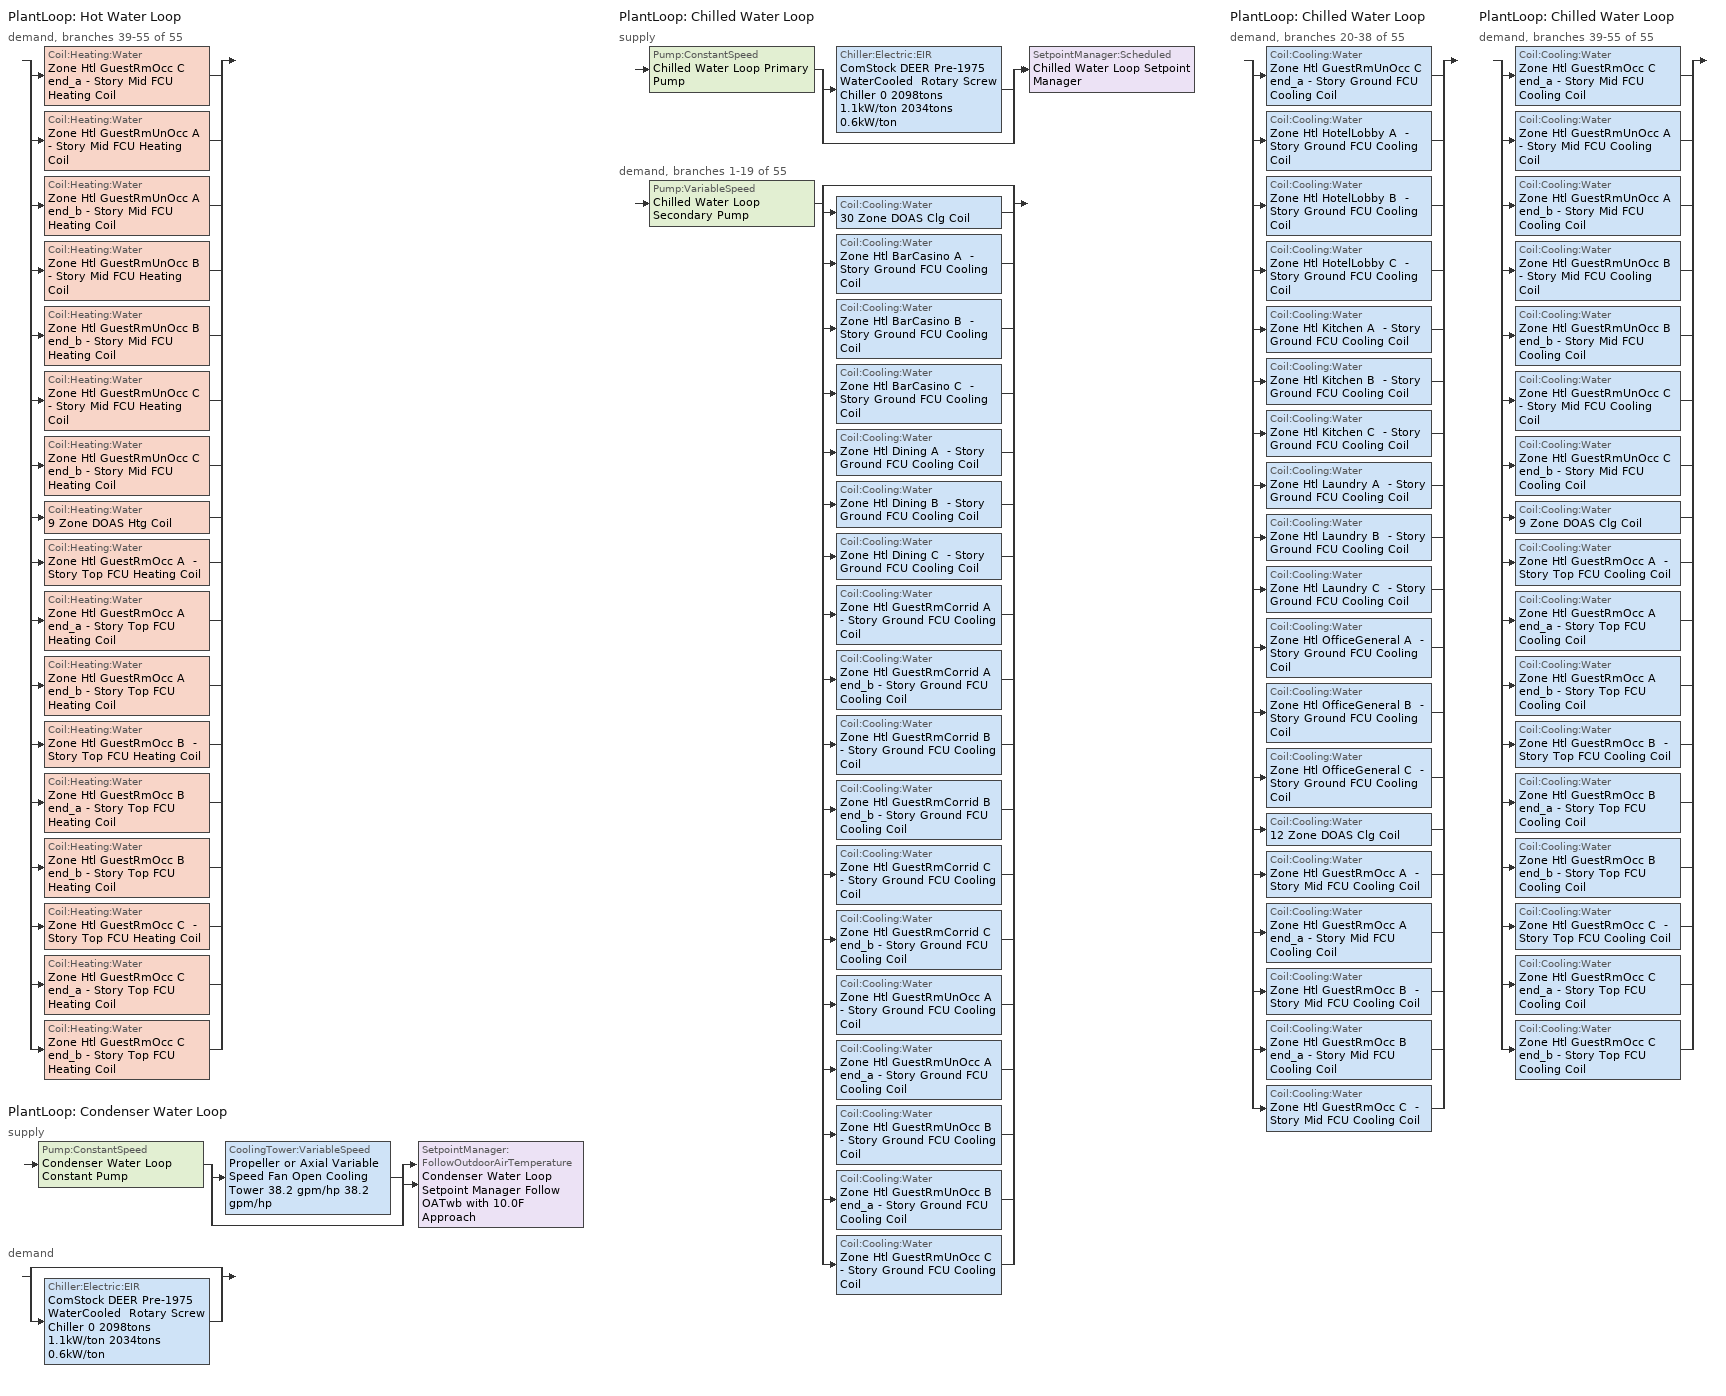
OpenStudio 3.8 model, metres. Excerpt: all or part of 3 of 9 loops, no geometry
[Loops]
PlantLoop 'Hot Water Loop'
 demand, branches 39-55 of 55: split
  | Coil:Heating:Water 'Zone Htl GuestRmOcc C end_a - Story Mid FCU Heating Coil'
  | Coil:Heating:Water 'Zone Htl GuestRmUnOcc A  - Story Mid FCU Heating Coil'
  | Coil:Heating:Water 'Zone Htl GuestRmUnOcc A end_b - Story Mid FCU Heating Coil'
  | Coil:Heating:Water 'Zone Htl GuestRmUnOcc B  - Story Mid FCU Heating Coil'
  | Coil:Heating:Water 'Zone Htl GuestRmUnOcc B end_b - Story Mid FCU Heating Coil'
  | Coil:Heating:Water 'Zone Htl GuestRmUnOcc C  - Story Mid FCU Heating Coil'
  | Coil:Heating:Water 'Zone Htl GuestRmUnOcc C end_b - Story Mid FCU Heating Coil'
  | Coil:Heating:Water '9 Zone DOAS Htg Coil'
  | Coil:Heating:Water 'Zone Htl GuestRmOcc A  - Story Top FCU Heating Coil'
  | Coil:Heating:Water 'Zone Htl GuestRmOcc A end_a - Story Top FCU Heating Coil'
  | Coil:Heating:Water 'Zone Htl GuestRmOcc A end_b - Story Top FCU Heating Coil'
  | Coil:Heating:Water 'Zone Htl GuestRmOcc B  - Story Top FCU Heating Coil'
  | Coil:Heating:Water 'Zone Htl GuestRmOcc B end_a - Story Top FCU Heating Coil'
  | Coil:Heating:Water 'Zone Htl GuestRmOcc B end_b - Story Top FCU Heating Coil'
  | Coil:Heating:Water 'Zone Htl GuestRmOcc C  - Story Top FCU Heating Coil'
  | Coil:Heating:Water 'Zone Htl GuestRmOcc C end_a - Story Top FCU Heating Coil'
  | Coil:Heating:Water 'Zone Htl GuestRmOcc C end_b - Story Top FCU Heating Coil'
PlantLoop 'Condenser Water Loop'
 supply: Pump:ConstantSpeed 'Condenser Water Loop Constant Pump' > split
  | CoolingTower:VariableSpeed 'Propeller or Axial Variable Speed Fan Open Cooling Tower 38.2 gpm/hp 38.2 gpm/hp'
  | bypass
  join > SetpointManager:FollowOutdoorAirTemperature 'Condenser Water Loop Setpoint Manager Follow OATwb with 10.0F Approach'
 demand: split
  | bypass
  | Chiller:Electric:EIR 'ComStock DEER Pre-1975 WaterCooled  Rotary Screw Chiller 0 2098tons 1.1kW/ton 2034tons 0.6kW/ton'
PlantLoop 'Chilled Water Loop'
 supply: Pump:ConstantSpeed 'Chilled Water Loop Primary Pump' > split
  | Chiller:Electric:EIR 'ComStock DEER Pre-1975 WaterCooled  Rotary Screw Chiller 0 2098tons 1.1kW/ton 2034tons 0.6kW/ton'
  | bypass
  join > SetpointManager:Scheduled 'Chilled Water Loop Setpoint Manager'
 demand, branches 1-19 of 55: Pump:VariableSpeed 'Chilled Water Loop Secondary Pump' > split
  | bypass
  | Coil:Cooling:Water '30 Zone DOAS Clg Coil'
  | Coil:Cooling:Water 'Zone Htl BarCasino A  - Story Ground FCU Cooling Coil'
  | Coil:Cooling:Water 'Zone Htl BarCasino B  - Story Ground FCU Cooling Coil'
  | Coil:Cooling:Water 'Zone Htl BarCasino C  - Story Ground FCU Cooling Coil'
  | Coil:Cooling:Water 'Zone Htl Dining A  - Story Ground FCU Cooling Coil'
  | Coil:Cooling:Water 'Zone Htl Dining B  - Story Ground FCU Cooling Coil'
  | Coil:Cooling:Water 'Zone Htl Dining C  - Story Ground FCU Cooling Coil'
  | Coil:Cooling:Water 'Zone Htl GuestRmCorrid A  - Story Ground FCU Cooling Coil'
  | Coil:Cooling:Water 'Zone Htl GuestRmCorrid A end_b - Story Ground FCU Cooling Coil'
  | Coil:Cooling:Water 'Zone Htl GuestRmCorrid B  - Story Ground FCU Cooling Coil'
  | Coil:Cooling:Water 'Zone Htl GuestRmCorrid B end_b - Story Ground FCU Cooling Coil'
  | Coil:Cooling:Water 'Zone Htl GuestRmCorrid C  - Story Ground FCU Cooling Coil'
  | Coil:Cooling:Water 'Zone Htl GuestRmCorrid C end_b - Story Ground FCU Cooling Coil'
  | Coil:Cooling:Water 'Zone Htl GuestRmUnOcc A  - Story Ground FCU Cooling Coil'
  | Coil:Cooling:Water 'Zone Htl GuestRmUnOcc A end_a - Story Ground FCU Cooling Coil'
  | Coil:Cooling:Water 'Zone Htl GuestRmUnOcc B  - Story Ground FCU Cooling Coil'
  | Coil:Cooling:Water 'Zone Htl GuestRmUnOcc B end_a - Story Ground FCU Cooling Coil'
  | Coil:Cooling:Water 'Zone Htl GuestRmUnOcc C  - Story Ground FCU Cooling Coil'
PlantLoop 'Chilled Water Loop'
 demand, branches 20-38 of 55: split
  | Coil:Cooling:Water 'Zone Htl GuestRmUnOcc C end_a - Story Ground FCU Cooling Coil'
  | Coil:Cooling:Water 'Zone Htl HotelLobby A  - Story Ground FCU Cooling Coil'
  | Coil:Cooling:Water 'Zone Htl HotelLobby B  - Story Ground FCU Cooling Coil'
  | Coil:Cooling:Water 'Zone Htl HotelLobby C  - Story Ground FCU Cooling Coil'
  | Coil:Cooling:Water 'Zone Htl Kitchen A  - Story Ground FCU Cooling Coil'
  | Coil:Cooling:Water 'Zone Htl Kitchen B  - Story Ground FCU Cooling Coil'
  | Coil:Cooling:Water 'Zone Htl Kitchen C  - Story Ground FCU Cooling Coil'
  | Coil:Cooling:Water 'Zone Htl Laundry A  - Story Ground FCU Cooling Coil'
  | Coil:Cooling:Water 'Zone Htl Laundry B  - Story Ground FCU Cooling Coil'
  | Coil:Cooling:Water 'Zone Htl Laundry C  - Story Ground FCU Cooling Coil'
  | Coil:Cooling:Water 'Zone Htl OfficeGeneral A  - Story Ground FCU Cooling Coil'
  | Coil:Cooling:Water 'Zone Htl OfficeGeneral B  - Story Ground FCU Cooling Coil'
  | Coil:Cooling:Water 'Zone Htl OfficeGeneral C  - Story Ground FCU Cooling Coil'
  | Coil:Cooling:Water '12 Zone DOAS Clg Coil'
  | Coil:Cooling:Water 'Zone Htl GuestRmOcc A  - Story Mid FCU Cooling Coil'
  | Coil:Cooling:Water 'Zone Htl GuestRmOcc A end_a - Story Mid FCU Cooling Coil'
  | Coil:Cooling:Water 'Zone Htl GuestRmOcc B  - Story Mid FCU Cooling Coil'
  | Coil:Cooling:Water 'Zone Htl GuestRmOcc B end_a - Story Mid FCU Cooling Coil'
  | Coil:Cooling:Water 'Zone Htl GuestRmOcc C  - Story Mid FCU Cooling Coil'
PlantLoop 'Chilled Water Loop'
 demand, branches 39-55 of 55: split
  | Coil:Cooling:Water 'Zone Htl GuestRmOcc C end_a - Story Mid FCU Cooling Coil'
  | Coil:Cooling:Water 'Zone Htl GuestRmUnOcc A  - Story Mid FCU Cooling Coil'
  | Coil:Cooling:Water 'Zone Htl GuestRmUnOcc A end_b - Story Mid FCU Cooling Coil'
  | Coil:Cooling:Water 'Zone Htl GuestRmUnOcc B  - Story Mid FCU Cooling Coil'
  | Coil:Cooling:Water 'Zone Htl GuestRmUnOcc B end_b - Story Mid FCU Cooling Coil'
  | Coil:Cooling:Water 'Zone Htl GuestRmUnOcc C  - Story Mid FCU Cooling Coil'
  | Coil:Cooling:Water 'Zone Htl GuestRmUnOcc C end_b - Story Mid FCU Cooling Coil'
  | Coil:Cooling:Water '9 Zone DOAS Clg Coil'
  | Coil:Cooling:Water 'Zone Htl GuestRmOcc A  - Story Top FCU Cooling Coil'
  | Coil:Cooling:Water 'Zone Htl GuestRmOcc A end_a - Story Top FCU Cooling Coil'
  | Coil:Cooling:Water 'Zone Htl GuestRmOcc A end_b - Story Top FCU Cooling Coil'
  | Coil:Cooling:Water 'Zone Htl GuestRmOcc B  - Story Top FCU Cooling Coil'
  | Coil:Cooling:Water 'Zone Htl GuestRmOcc B end_a - Story Top FCU Cooling Coil'
  | Coil:Cooling:Water 'Zone Htl GuestRmOcc B end_b - Story Top FCU Cooling Coil'
  | Coil:Cooling:Water 'Zone Htl GuestRmOcc C  - Story Top FCU Cooling Coil'
  | Coil:Cooling:Water 'Zone Htl GuestRmOcc C end_a - Story Top FCU Cooling Coil'
  | Coil:Cooling:Water 'Zone Htl GuestRmOcc C end_b - Story Top FCU Cooling Coil'
[SizingPeriod:DesignDay] Barometric Pressure {Pa}=98322; Rain Indicator=No; Snow Indicator=No; Day of Month=21; Daylight Saving Time Indicator=No; Humidity Condition Type=Wetbulb; Dry-Bulb Temperature Range Modifier Type=DefaultMultipliers
Name | Maximum Dry-Bulb Temperature {C} | Daily Dry-Bulb Temperature Range {deltaC} | Wind Speed {m/s} | Wind Direction {deg} | Sky Clearness | Month | Day Type | Wetbulb or DewPoint at Maximum Dry-Bulb {C} | Solar Model Indicator | ASHRAE Clear Sky Optical Depth for Beam Irradiance | ASHRAE Clear Sky Optical Depth for Diffuse Irradiance
Riverside Muni Ann Htg 99% Condns DB 1 | 2.9 | 0 | 1.1 | 140 | 0 | 12 | WinterDesignDay | 2.9 | ASHRAEClearSky
Riverside Muni Ann Htg 99.6% Condns DB 1 | 2.3 | 0 | 1.1 | 140 | 0 | 12 | WinterDesignDay | 2.3 | ASHRAEClearSky
Riverside Muni Ann Htg Wind 99% Condns WS=>MCDB 1 | 17 | 0 | 11.6 | 140 | 0 | 12 | WinterDesignDay | 17 | ASHRAEClearSky
Riverside Muni April .4% Condns DB=>MCWB 1 | 34.1 | 13.5 | 4.6 | 270 |  | 4 | SummerDesignDay | 16.6 | ASHRAETau | 0.316 | 2.495
Riverside Muni April .4% Condns WB=>MCDB 1 | 31.4 | 13.5 | 4.6 | 270 |  | 4 | SummerDesignDay | 18.7 | ASHRAETau | 0.316 | 2.495
Riverside Muni August .4% Condns DB=>MCWB 1 | 39.9 | 16.7 | 4.6 | 270 |  | 8 | SummerDesignDay | 20.5 | ASHRAETau | 0.338 | 2.471
Riverside Muni August .4% Condns WB=>MCDB 1 | 35.9 | 16.7 | 4.6 | 270 |  | 8 | SummerDesignDay | 24.6 | ASHRAETau | 0.338 | 2.471
Riverside Muni December .4% Condns DB=>MCWB 1 | 27.3 | 13.7 | 4.6 | 270 |  | 12 | SummerDesignDay | 13.1 | ASHRAETau | 0.323 | 2.601
Riverside Muni December .4% Condns WB=>MCDB 1 | 22.1 | 13.7 | 4.6 | 270 |  | 12 | SummerDesignDay | 14.5 | ASHRAETau | 0.323 | 2.601
Riverside Muni February .4% Condns DB=>MCWB 1 | 29 | 12.5 | 4.6 | 270 |  | 2 | SummerDesignDay | 13.1 | ASHRAETau | 0.321 | 2.592
Riverside Muni February .4% Condns WB=>MCDB 1 | 23.2 | 12.5 | 4.6 | 270 |  | 2 | SummerDesignDay | 14.9 | ASHRAETau | 0.321 | 2.592
Riverside Muni January .4% Condns DB=>MCWB 1 | 28 | 13.6 | 4.6 | 270 |  | 1 | SummerDesignDay | 12.5 | ASHRAETau | 0.328 | 2.595
Riverside Muni January .4% Condns WB=>MCDB 1 | 22.9 | 13.6 | 4.6 | 270 |  | 1 | SummerDesignDay | 15.6 | ASHRAETau | 0.328 | 2.595
Riverside Muni July .4% Condns DB=>MCWB 1 | 38.8 | 16.2 | 4.6 | 270 |  | 7 | SummerDesignDay | 22.4 | ASHRAETau | 0.328 | 2.453
Riverside Muni July .4% Condns WB=>MCDB 1 | 36.5 | 16.2 | 4.6 | 270 |  | 7 | SummerDesignDay | 24 | ASHRAETau | 0.328 | 2.453
Riverside Muni June .4% Condns DB=>MCWB 1 | 37.1 | 14.8 | 4.6 | 270 |  | 6 | SummerDesignDay | 20.2 | ASHRAETau | 0.313 | 2.454
Riverside Muni June .4% Condns WB=>MCDB 1 | 33.5 | 14.8 | 4.6 | 270 |  | 6 | SummerDesignDay | 21.7 | ASHRAETau | 0.313 | 2.454
Riverside Muni March .4% Condns DB=>MCWB 1 | 32 | 13.5 | 4.6 | 270 |  | 3 | SummerDesignDay | 15.2 | ASHRAETau | 0.329 | 2.505
Riverside Muni March .4% Condns WB=>MCDB 1 | 26.8 | 13.5 | 4.6 | 270 |  | 3 | SummerDesignDay | 17.7 | ASHRAETau | 0.329 | 2.505
Riverside Muni May .4% Condns DB=>MCWB 1 | 36.3 | 14.1 | 4.6 | 270 |  | 5 | SummerDesignDay | 20 | ASHRAETau | 0.315 | 2.463
Riverside Muni May .4% Condns WB=>MCDB 1 | 33.7 | 14.1 | 4.6 | 270 |  | 5 | SummerDesignDay | 21.5 | ASHRAETau | 0.315 | 2.463
Riverside Muni November .4% Condns DB=>MCWB 1 | 32.5 | 14.4 | 4.6 | 270 |  | 11 | SummerDesignDay | 14.6 | ASHRAETau | 0.325 | 2.599
Riverside Muni November .4% Condns WB=>MCDB 1 | 23.1 | 14.4 | 4.6 | 270 |  | 11 | SummerDesignDay | 16.9 | ASHRAETau | 0.325 | 2.599
Riverside Muni October .4% Condns DB=>MCWB 1 | 37.1 | 14.9 | 4.6 | 270 |  | 10 | SummerDesignDay | 18.1 | ASHRAETau | 0.351 | 2.467
Riverside Muni October .4% Condns WB=>MCDB 1 | 31.2 | 14.9 | 4.6 | 270 |  | 10 | SummerDesignDay | 20 | ASHRAETau | 0.351 | 2.467
Riverside Muni September .4% Condns DB=>MCWB 1 | 40.9 | 16.4 | 4.6 | 270 |  | 9 | SummerDesignDay | 20.6 | ASHRAETau | 0.34 | 2.508
Riverside Muni September .4% Condns WB=>MCDB 1 | 35.7 | 16.4 | 4.6 | 270 |  | 9 | SummerDesignDay | 23.6 | ASHRAETau | 0.34 | 2.508
[PlantLoop] Glycol Concentration=0; Load Distribution Scheme=Optimal
Name | Maximum Loop Temperature {C} | Minimum Loop Temperature {C} | Maximum Loop Flow Rate {m3/s} | Plant Loop Volume {m3} | Common Pipe Simulation
Condenser Water Loop | 80 | 5 | 0.38025 | 45.63
Chilled Water Loop | 40 | 1 | 0.270994 | 32.5192 | CommonPipe
[Sizing:Plant]
Name | Loop Type | Design Loop Exit Temperature {C} | Loop Design Temperature Difference {deltaC} | Sizing Option | Zone Timesteps in Averaging Window | Coincident Sizing Factor Mode
Condenser Water Loop | Condenser | 29.4444 | 5.55556 | Coincident | 6 | GlobalCoolingSizingFactor
Chilled Water Loop | Cooling | 6.66667 | 5.61111 | NonCoincident | 1 | None
[SetpointManager:Scheduled]
Chilled Water Loop Setpoint Manager: Control Variable=Temperature; Schedule=Chilled Water Loop Temp - 44F; Setpoint Node or NodeList=Chilled Water Loop Supply Outlet Node
[Pump:VariableSpeed]
Chilled Water Loop Secondary Pump: Rated Flow Rate {m3/s}=0.270994; Rated Pump Head {Pa}=134508; Rated Power Consumption {W}=49451.6; Motor Efficiency=0.945; Fraction of Motor Inefficiencies to Fluid Stream=0; Coefficient 1 of the Part Load Performance Curve=0; Coefficient 2 of the Part Load Performance Curve=0.5726; Coefficient 3 of the Part Load Performance Curve=-0.301; Coefficient 4 of the Part Load Performance Curve=0.7347; Pump Control Type=Intermittent; Skin Loss Radiative Fraction=0.5; Design Power Sizing Method=PowerPerFlowPerPressure; Design Electric Power per Unit Flow Rate {W/(m3/s)}=348701.1; Design Shaft Power per Unit Flow Rate per Unit Head {W-s/m3-Pa}=1.28205; Design Minimum Flow Rate Fraction=0
[EnergyManagementSystem:ProgramCallingManager]
SYS30ZoneDOASOptimumStartCallingManager0: BeginTimestepBeforePredictor; SYS30ZoneDOASOptimumStartProg0
SYS9ZoneDOASOptimumStartCallingManager0: BeginTimestepBeforePredictor; SYS9ZoneDOASOptimumStartProg0
SYS12ZoneDOASOptimumStartCallingManager0 1: BeginTimestepBeforePredictor; SYS12ZoneDOASOptimumStartProg0_1
SYS30ZoneDOASOptimumStartCallingManager0 1: BeginTimestepBeforePredictor; SYS30ZoneDOASOptimumStartProg0_1
SYS9ZoneDOASOptimumStartCallingManager0 1: BeginTimestepBeforePredictor; SYS9ZoneDOASOptimumStartProg0_1
[Pump:ConstantSpeed] Fraction of Motor Inefficiencies to Fluid Stream=0; Pump Control Type=Intermittent; Design Power Sizing Method=PowerPerFlowPerPressure; Design Electric Power per Unit Flow Rate {W/(m3/s)}=348701.1; Design Shaft Power per Unit Flow Rate per Unit Head {W-s/m3-Pa}=1.28205
Name | Rated Flow Rate {m3/s} | Rated Pump Head {Pa} | Rated Power Consumption {W} | Motor Efficiency
Condenser Water Loop Constant Pump | 0.38025 | 148557 | 76233 | 0.95
Chilled Water Loop Primary Pump | 0.270994 | 44836 | 16858.5 | 0.924
[Refrigeration:System]
Low Temperature: Refrigeration Condenser=Refrigeration Condenser Air Cooled 1; Minimum Condensing Temperature {C}=21; Refrigeration System Working Fluid Type=R404a; Suction Temperature Control Type=ConstantSuctionTemperature
[Refrigeration:Compressor]
Refrigeration Compressor 1: Refrigeration Compressor Power Curve=LT_compressor_power; Refrigeration Compressor Capacity Curve=LT_compressor_capacity; Rated Return Gas Temperature {C}=18.3; Rated Subcooling {deltaC}=0
[Refrigeration:Condenser:AirCooled]
Refrigeration Condenser Air Cooled 1: Rated Effective Total Heat Rejection Rate Curve=Condenser Heat Rejection Function of Temperature; Rated Subcooling Temperature Difference {deltaC}=0; Condenser Fan Speed Control Type=VariableSpeed; Rated Fan Power {W}=102.575; Minimum Fan Air Flow Ratio=0
[SetpointManager:FollowOutdoorAirTemperature]
Condenser Water Loop Setpoint Manager Follow OATwb with 10.0F Approach: Control Variable=Temperature; Reference Temperature Type=OutdoorAirWetBulb; Offset Temperature Difference {deltaC}=5.55556; Maximum Setpoint Temperature {C}=28.4556; Minimum Setpoint Temperature {C}=21.1111; Setpoint Node or NodeList=Condenser Water Loop Supply Outlet Node
[CoolingTower:VariableSpeed]
Propeller or Axial Variable Speed Fan Open Cooling Tower 38.2 gpm/hp 38.2 gpm/hp: Model Type=CoolToolsCrossFlow; Design Inlet Air Wet-Bulb Temperature {C}=22.9; Design Approach Temperature {deltaC}=5.55556; Design Range Temperature {deltaC}=5.55556; Design Water Flow Rate {m3/s}=0.38025; Design Air Flow Rate {m3/s}=369.648; Design Fan Power {W}=136304; Fan Power Ratio Function of Air Flow Rate Ratio Curve=VSD-TWR-FAN-FPLR; Minimum Air Flow Rate Ratio=0.2; Fraction of Tower Capacity in Free Convection Regime=0.125; Basin Heater Capacity {W/K}=0; Basin Heater Setpoint Temperature {C}=2; Evaporation Loss Mode=SaturatedExit; Evaporation Loss Factor {percent/K}=0.2; Drift Loss Percent {percent}=0.008; Blowdown Calculation Mode=ConcentrationRatio; Blowdown Concentration Ratio=3; Number of Cells=1; Sizing Factor=1
[Chiller:Electric:EIR]
ComStock DEER Pre-1975 WaterCooled  Rotary Screw Chiller 0 2098tons 1.1kW/ton 2034tons 0.6kW/ton: Reference Capacity {W}=6.38262e+06; Reference COP {W/W}=5.5; Reference Leaving Chilled Water Temperature {C}=6.66667; Reference Entering Condenser Fluid Temperature {C}=35; Reference Chilled Water Flow Rate {m3/s}=0.270994; Reference Condenser Fluid Flow Rate {m3/s}=0.324855; Cooling Capacity Function of Temperature Curve=ScrewH2O-Cap-fCHWT&ECT; Electric Input to Cooling Output Ratio Function of Temperature Curve=ScrewH2O-EIR-fCHWT&ECT; Electric Input to Cooling Output Ratio Function of Part Load Ratio Curve=ScrewRemote-EIR-fPLR-2Comp/Ckt; Minimum Part Load Ratio=0.15; Maximum Part Load Ratio=1; Optimum Part Load Ratio=1; Minimum Unloading Ratio=0.25; Condenser Type=WaterCooled; Leaving Chilled Water Lower Temperature Limit {C}=2.22222; Chiller Flow Mode=ConstantFlow; Design Heat Recovery Water Flow Rate {m3/s}=Autosize; Sizing Factor=1; Basin Heater Capacity {W/K}=0; Basin Heater Setpoint Temperature {C}=10; Condenser Heat Recovery Relative Capacity Fraction=1
[Coil:Heating:Water] Availability Schedule=Always On Discrete; Rated Inlet Water Temperature {C}=82.2222; Rated Inlet Air Temperature {C}=16.6; Rated Outlet Water Temperature {C}=71.1111
Name | U-Factor Times Area Value {W/K} | Maximum Water Flow Rate {m3/s} | Rated Capacity {W} | Rated Outlet Air Temperature {C}
Zone Htl GuestRmOcc C end_a - Story Mid FCU Heating Coil | 62.4673 | 6.02145e-05 | 2752.94 | 40
Zone Htl GuestRmUnOcc A  - Story Mid FCU Heating Coil | 140.573 | 0.000135487 | 6194.28 | 40
Zone Htl GuestRmUnOcc A end_b - Story Mid FCU Heating Coil | 62.443 | 6.01912e-05 | 2751.87 | 40
Zone Htl GuestRmUnOcc B  - Story Mid FCU Heating Coil | 617.696 | 0.000595135 | 27208.8 | 40
Zone Htl GuestRmUnOcc B end_b - Story Mid FCU Heating Coil | 526.45 | 0.000507398 | 23197.6 | 40
Zone Htl GuestRmUnOcc C  - Story Mid FCU Heating Coil | 141.131 | 0.000136024 | 6218.84 | 40
Zone Htl GuestRmUnOcc C end_b - Story Mid FCU Heating Coil | 62.5545 | 6.02987e-05 | 2756.78 | 40
9 Zone DOAS Htg Coil | 8295.56 | 0.011373 | 519959 | 32.2
Zone Htl GuestRmOcc A  - Story Top FCU Heating Coil | 3782.74 | 0.00364613 | 166697 | 40
Zone Htl GuestRmOcc A end_a - Story Top FCU Heating Coil | 84.984 | 8.19208e-05 | 3745.32 | 40
Zone Htl GuestRmOcc A end_b - Story Top FCU Heating Coil | 83.4588 | 8.04497e-05 | 3678.07 | 40
Zone Htl GuestRmOcc B  - Story Top FCU Heating Coil | 31507.8 | 0.030365 | 1.38825e+06 | 40
Zone Htl GuestRmOcc B end_a - Story Top FCU Heating Coil | 861.092 | 0.000829994 | 37946.3 | 40
Zone Htl GuestRmOcc B end_b - Story Top FCU Heating Coil | 846.025 | 0.000815459 | 37281.8 | 40
Zone Htl GuestRmOcc C  - Story Top FCU Heating Coil | 3790.4 | 0.00365351 | 167034 | 40
Zone Htl GuestRmOcc C end_a - Story Top FCU Heating Coil | 85.0948 | 8.20277e-05 | 3750.21 | 40
Zone Htl GuestRmOcc C end_b - Story Top FCU Heating Coil | 83.5642 | 8.05514e-05 | 3682.71 | 40
[Controller:WaterCoil] Minimum Actuated Flow {m3/s}=0
Name | Water Coil | Action | Controller Convergence Tolerance {deltaC} | Maximum Actuated Flow {m3/s}
30 Zone DOAS Clg Coil Controller | 30 Zone DOAS Clg Coil | Reverse | 1.1432e-05 | 0.0416541
Zone Htl BarCasino A  - Story Ground FCU Cooling Coil Controller | Zone Htl BarCasino A  - Story Ground FCU Cooling Coil | Reverse
Zone Htl BarCasino B  - Story Ground FCU Cooling Coil Controller | Zone Htl BarCasino B  - Story Ground FCU Cooling Coil | Reverse
Zone Htl BarCasino C  - Story Ground FCU Cooling Coil Controller | Zone Htl BarCasino C  - Story Ground FCU Cooling Coil | Reverse
Zone Htl Dining A  - Story Ground FCU Cooling Coil Controller | Zone Htl Dining A  - Story Ground FCU Cooling Coil | Reverse
Zone Htl Dining B  - Story Ground FCU Cooling Coil Controller | Zone Htl Dining B  - Story Ground FCU Cooling Coil | Reverse
Zone Htl Dining C  - Story Ground FCU Cooling Coil Controller | Zone Htl Dining C  - Story Ground FCU Cooling Coil | Reverse
Zone Htl GuestRmCorrid A  - Story Ground FCU Cooling Coil Controller | Zone Htl GuestRmCorrid A  - Story Ground FCU Cooling Coil | Reverse
Zone Htl GuestRmCorrid A end_b - Story Ground FCU Cooling Coil Controller | Zone Htl GuestRmCorrid A end_b - Story Ground FCU Cooling Coil | Reverse
Zone Htl GuestRmCorrid B  - Story Ground FCU Cooling Coil Controller | Zone Htl GuestRmCorrid B  - Story Ground FCU Cooling Coil | Reverse
Zone Htl GuestRmCorrid B end_b - Story Ground FCU Cooling Coil Controller | Zone Htl GuestRmCorrid B end_b - Story Ground FCU Cooling Coil | Reverse
Zone Htl GuestRmCorrid C  - Story Ground FCU Cooling Coil Controller | Zone Htl GuestRmCorrid C  - Story Ground FCU Cooling Coil | Reverse
Zone Htl GuestRmCorrid C end_b - Story Ground FCU Cooling Coil Controller | Zone Htl GuestRmCorrid C end_b - Story Ground FCU Cooling Coil | Reverse
Zone Htl GuestRmUnOcc A  - Story Ground FCU Cooling Coil Controller | Zone Htl GuestRmUnOcc A  - Story Ground FCU Cooling Coil | Reverse
Zone Htl GuestRmUnOcc A end_a - Story Ground FCU Cooling Coil Controller | Zone Htl GuestRmUnOcc A end_a - Story Ground FCU Cooling Coil | Reverse
Zone Htl GuestRmUnOcc B  - Story Ground FCU Cooling Coil Controller | Zone Htl GuestRmUnOcc B  - Story Ground FCU Cooling Coil | Reverse
Zone Htl GuestRmUnOcc B end_a - Story Ground FCU Cooling Coil Controller | Zone Htl GuestRmUnOcc B end_a - Story Ground FCU Cooling Coil | Reverse
Zone Htl GuestRmUnOcc C  - Story Ground FCU Cooling Coil Controller | Zone Htl GuestRmUnOcc C  - Story Ground FCU Cooling Coil | Reverse
Zone Htl GuestRmUnOcc C end_a - Story Ground FCU Cooling Coil Controller | Zone Htl GuestRmUnOcc C end_a - Story Ground FCU Cooling Coil | Reverse
Zone Htl HotelLobby A  - Story Ground FCU Cooling Coil Controller | Zone Htl HotelLobby A  - Story Ground FCU Cooling Coil | Reverse
Zone Htl HotelLobby B  - Story Ground FCU Cooling Coil Controller | Zone Htl HotelLobby B  - Story Ground FCU Cooling Coil | Reverse
Zone Htl HotelLobby C  - Story Ground FCU Cooling Coil Controller | Zone Htl HotelLobby C  - Story Ground FCU Cooling Coil | Reverse
Zone Htl Kitchen A  - Story Ground FCU Cooling Coil Controller | Zone Htl Kitchen A  - Story Ground FCU Cooling Coil | Reverse
Zone Htl Kitchen B  - Story Ground FCU Cooling Coil Controller | Zone Htl Kitchen B  - Story Ground FCU Cooling Coil | Reverse
Zone Htl Kitchen C  - Story Ground FCU Cooling Coil Controller | Zone Htl Kitchen C  - Story Ground FCU Cooling Coil | Reverse
Zone Htl Laundry A  - Story Ground FCU Cooling Coil Controller | Zone Htl Laundry A  - Story Ground FCU Cooling Coil | Reverse
Zone Htl Laundry B  - Story Ground FCU Cooling Coil Controller | Zone Htl Laundry B  - Story Ground FCU Cooling Coil | Reverse
Zone Htl Laundry C  - Story Ground FCU Cooling Coil Controller | Zone Htl Laundry C  - Story Ground FCU Cooling Coil | Reverse
Zone Htl OfficeGeneral A  - Story Ground FCU Cooling Coil Controller | Zone Htl OfficeGeneral A  - Story Ground FCU Cooling Coil | Reverse
Zone Htl OfficeGeneral B  - Story Ground FCU Cooling Coil Controller | Zone Htl OfficeGeneral B  - Story Ground FCU Cooling Coil | Reverse
Zone Htl OfficeGeneral C  - Story Ground FCU Cooling Coil Controller | Zone Htl OfficeGeneral C  - Story Ground FCU Cooling Coil | Reverse
12 Zone DOAS Clg Coil Controller | 12 Zone DOAS Clg Coil | Reverse | 1.49632e-05 | 0.0318241
Zone Htl GuestRmOcc A  - Story Mid FCU Cooling Coil Controller | Zone Htl GuestRmOcc A  - Story Mid FCU Cooling Coil | Reverse
Zone Htl GuestRmOcc A end_a - Story Mid FCU Cooling Coil Controller | Zone Htl GuestRmOcc A end_a - Story Mid FCU Cooling Coil | Reverse
Zone Htl GuestRmOcc B  - Story Mid FCU Cooling Coil Controller | Zone Htl GuestRmOcc B  - Story Mid FCU Cooling Coil | Reverse
Zone Htl GuestRmOcc B end_a - Story Mid FCU Cooling Coil Controller | Zone Htl GuestRmOcc B end_a - Story Mid FCU Cooling Coil | Reverse
Zone Htl GuestRmOcc C  - Story Mid FCU Cooling Coil Controller | Zone Htl GuestRmOcc C  - Story Mid FCU Cooling Coil | Reverse
Zone Htl GuestRmOcc C end_a - Story Mid FCU Cooling Coil Controller | Zone Htl GuestRmOcc C end_a - Story Mid FCU Cooling Coil | Reverse
Zone Htl GuestRmOcc C end_a - Story Mid FCU Heating Coil Controller | Zone Htl GuestRmOcc C end_a - Story Mid FCU Heating Coil | Normal | 0.0001
Zone Htl GuestRmUnOcc A  - Story Mid FCU Cooling Coil Controller | Zone Htl GuestRmUnOcc A  - Story Mid FCU Cooling Coil | Reverse
Zone Htl GuestRmUnOcc A  - Story Mid FCU Heating Coil Controller | Zone Htl GuestRmUnOcc A  - Story Mid FCU Heating Coil | Normal | 0.0001
Zone Htl GuestRmUnOcc A end_b - Story Mid FCU Cooling Coil Controller | Zone Htl GuestRmUnOcc A end_b - Story Mid FCU Cooling Coil | Reverse
Zone Htl GuestRmUnOcc A end_b - Story Mid FCU Heating Coil Controller | Zone Htl GuestRmUnOcc A end_b - Story Mid FCU Heating Coil | Normal | 0.0001
Zone Htl GuestRmUnOcc B  - Story Mid FCU Cooling Coil Controller | Zone Htl GuestRmUnOcc B  - Story Mid FCU Cooling Coil | Reverse
Zone Htl GuestRmUnOcc B  - Story Mid FCU Heating Coil Controller | Zone Htl GuestRmUnOcc B  - Story Mid FCU Heating Coil | Normal | 0.0001
Zone Htl GuestRmUnOcc B end_b - Story Mid FCU Cooling Coil Controller | Zone Htl GuestRmUnOcc B end_b - Story Mid FCU Cooling Coil | Reverse
Zone Htl GuestRmUnOcc B end_b - Story Mid FCU Heating Coil Controller | Zone Htl GuestRmUnOcc B end_b - Story Mid FCU Heating Coil | Normal | 0.0001
Zone Htl GuestRmUnOcc C  - Story Mid FCU Cooling Coil Controller | Zone Htl GuestRmUnOcc C  - Story Mid FCU Cooling Coil | Reverse
Zone Htl GuestRmUnOcc C  - Story Mid FCU Heating Coil Controller | Zone Htl GuestRmUnOcc C  - Story Mid FCU Heating Coil | Normal | 0.0001
Zone Htl GuestRmUnOcc C end_b - Story Mid FCU Cooling Coil Controller | Zone Htl GuestRmUnOcc C end_b - Story Mid FCU Cooling Coil | Reverse
Zone Htl GuestRmUnOcc C end_b - Story Mid FCU Heating Coil Controller | Zone Htl GuestRmUnOcc C end_b - Story Mid FCU Heating Coil | Normal | 0.0001
9 Zone DOAS Htg Coil Controller | 9 Zone DOAS Htg Coil | Normal | 0.0001 | 0.011373
9 Zone DOAS Clg Coil Controller | 9 Zone DOAS Clg Coil | Reverse | 1.49632e-05 | 0.0318241
Zone Htl GuestRmOcc A  - Story Top FCU Cooling Coil Controller | Zone Htl GuestRmOcc A  - Story Top FCU Cooling Coil | Reverse
Zone Htl GuestRmOcc A  - Story Top FCU Heating Coil Controller | Zone Htl GuestRmOcc A  - Story Top FCU Heating Coil | Normal | 0.0001
Zone Htl GuestRmOcc A end_a - Story Top FCU Cooling Coil Controller | Zone Htl GuestRmOcc A end_a - Story Top FCU Cooling Coil | Reverse
Zone Htl GuestRmOcc A end_a - Story Top FCU Heating Coil Controller | Zone Htl GuestRmOcc A end_a - Story Top FCU Heating Coil | Normal | 0.0001
Zone Htl GuestRmOcc A end_b - Story Top FCU Cooling Coil Controller | Zone Htl GuestRmOcc A end_b - Story Top FCU Cooling Coil | Reverse
Zone Htl GuestRmOcc A end_b - Story Top FCU Heating Coil Controller | Zone Htl GuestRmOcc A end_b - Story Top FCU Heating Coil | Normal | 0.0001
Zone Htl GuestRmOcc B  - Story Top FCU Cooling Coil Controller | Zone Htl GuestRmOcc B  - Story Top FCU Cooling Coil | Reverse
Zone Htl GuestRmOcc B  - Story Top FCU Heating Coil Controller | Zone Htl GuestRmOcc B  - Story Top FCU Heating Coil | Normal | 0.0001
Zone Htl GuestRmOcc B end_a - Story Top FCU Cooling Coil Controller | Zone Htl GuestRmOcc B end_a - Story Top FCU Cooling Coil | Reverse
Zone Htl GuestRmOcc B end_a - Story Top FCU Heating Coil Controller | Zone Htl GuestRmOcc B end_a - Story Top FCU Heating Coil | Normal | 0.0001
Zone Htl GuestRmOcc B end_b - Story Top FCU Cooling Coil Controller | Zone Htl GuestRmOcc B end_b - Story Top FCU Cooling Coil | Reverse
Zone Htl GuestRmOcc B end_b - Story Top FCU Heating Coil Controller | Zone Htl GuestRmOcc B end_b - Story Top FCU Heating Coil | Normal | 0.0001
Zone Htl GuestRmOcc C  - Story Top FCU Cooling Coil Controller | Zone Htl GuestRmOcc C  - Story Top FCU Cooling Coil | Reverse
Zone Htl GuestRmOcc C  - Story Top FCU Heating Coil Controller | Zone Htl GuestRmOcc C  - Story Top FCU Heating Coil | Normal | 0.0001
Zone Htl GuestRmOcc C end_a - Story Top FCU Cooling Coil Controller | Zone Htl GuestRmOcc C end_a - Story Top FCU Cooling Coil | Reverse
Zone Htl GuestRmOcc C end_a - Story Top FCU Heating Coil Controller | Zone Htl GuestRmOcc C end_a - Story Top FCU Heating Coil | Normal | 0.0001
Zone Htl GuestRmOcc C end_b - Story Top FCU Cooling Coil Controller | Zone Htl GuestRmOcc C end_b - Story Top FCU Cooling Coil | Reverse
Zone Htl GuestRmOcc C end_b - Story Top FCU Heating Coil Controller | Zone Htl GuestRmOcc C end_b - Story Top FCU Heating Coil | Normal | 0.0001
[Coil:Cooling:Water] Availability Schedule=Always On Discrete; Design Inlet Water Temperature {C}=6.66667; Heat Exchanger Configuration=CrossFlow
Name | Design Water Flow Rate {m3/s} | Design Air Flow Rate {m3/s} | Design Inlet Air Temperature {C} | Design Outlet Air Temperature {C} | Design Inlet Air Humidity Ratio {kg-H2O/kg-air} | Design Outlet Air Humidity Ratio {kg-H2O/kg-air}
30 Zone DOAS Clg Coil | 0.0416541 | 30.8245 | 40.9 | 14.1622 | 0.00740198 | 0.00740198
Zone Htl BarCasino A  - Story Ground FCU Cooling Coil | 0.000209514 | 0.303512 | 24.8902 | 12.7778 | 0.00910859 | 0.0085
Zone Htl BarCasino B  - Story Ground FCU Cooling Coil | 0.00107245 | 1.34873 | 24.8869 | 12.7778 | 0.00993957 | 0.0085
Zone Htl BarCasino C  - Story Ground FCU Cooling Coil | 0.000228429 | 0.33342 | 24.8902 | 12.7778 | 0.00906754 | 0.0085
Zone Htl Dining A  - Story Ground FCU Cooling Coil | 0.000104764 | 0.144012 | 24.89 | 12.7778 | 0.00940284 | 0.0085
Zone Htl Dining B  - Story Ground FCU Cooling Coil | 0.000855304 | 1.01669 | 24.8856 | 12.7778 | 0.010305 | 0.0085
Zone Htl Dining C  - Story Ground FCU Cooling Coil | 0.000120345 | 0.167975 | 24.8899 | 12.7778 | 0.00931565 | 0.0085
Zone Htl GuestRmCorrid A  - Story Ground FCU Cooling Coil | 0.00136985 | 2.20513 | 24.8997 | 12.7778 | 0.00855812 | 0.0085
Zone Htl GuestRmCorrid A end_b - Story Ground FCU Cooling Coil | 9.00983e-05 | 0.14677 | 24.9004 | 12.7778 | 0.00847994 | 0.00847994
Zone Htl GuestRmCorrid B  - Story Ground FCU Cooling Coil | 0.00522324 | 7.4984 | 24.8979 | 12.7778 | 0.00915521 | 0.0085
Zone Htl GuestRmCorrid B end_b - Story Ground FCU Cooling Coil | 0.000600687 | 0.978543 | 24.9002 | 12.7778 | 0.00847728 | 0.00847728
Zone Htl GuestRmCorrid C  - Story Ground FCU Cooling Coil | 0.00172885 | 2.78883 | 24.8998 | 12.7778 | 0.00854794 | 0.0085
Zone Htl GuestRmCorrid C end_b - Story Ground FCU Cooling Coil | 0.000122991 | 0.200363 | 24.901 | 12.7778 | 0.00842155 | 0.00842155
Zone Htl GuestRmUnOcc A  - Story Ground FCU Cooling Coil | 0.00288745 | 4.70384 | 24.9012 | 12.7778 | 0.0084245 | 0.0084245
Zone Htl GuestRmUnOcc A end_a - Story Ground FCU Cooling Coil | 0.000167042 | 0.272126 | 24.9022 | 12.7778 | 0.00836565 | 0.00836565
Zone Htl GuestRmUnOcc B  - Story Ground FCU Cooling Coil | 0.0093496 | 15.2317 | 24.9001 | 12.7778 | 0.00845015 | 0.00845015
Zone Htl GuestRmUnOcc B end_a - Story Ground FCU Cooling Coil | 0.00179513 | 2.92518 | 24.9046 | 12.7778 | 0.00811883 | 0.00811883
Zone Htl GuestRmUnOcc C  - Story Ground FCU Cooling Coil | 0.00355455 | 5.79044 | 24.9012 | 12.7778 | 0.00843618 | 0.00843618
Zone Htl GuestRmUnOcc C end_a - Story Ground FCU Cooling Coil | 0.0002075 | 0.338022 | 24.9023 | 12.7778 | 0.00838681 | 0.00838681
Zone Htl HotelLobby A  - Story Ground FCU Cooling Coil | 0.0006464 | 1.0414 | 24.8997 | 12.7778 | 0.0085541 | 0.0085
Zone Htl HotelLobby B  - Story Ground FCU Cooling Coil | 0.00222467 | 3.26487 | 24.8977 | 12.7778 | 0.00903516 | 0.0085
Zone Htl HotelLobby C  - Story Ground FCU Cooling Coil | 0.000799088 | 1.28976 | 24.8998 | 12.7778 | 0.0085451 | 0.0085
Zone Htl Kitchen A  - Story Ground FCU Cooling Coil | 0.00223933 | 2.25589 | 24.9041 | 12.7778 | 0.0114955 | 0.0085
Zone Htl Kitchen B  - Story Ground FCU Cooling Coil | 0.00281457 | 3.3458 | 24.8837 | 12.7778 | 0.0103054 | 0.0085
Zone Htl Kitchen C  - Story Ground FCU Cooling Coil | 0.00219687 | 2.30466 | 24.7141 | 12.7778 | 0.01126 | 0.0085
Zone Htl Laundry A  - Story Ground FCU Cooling Coil | 0.000415277 | 0.67654 | 24.9006 | 12.7778 | 0.00842723 | 0.00842723
Zone Htl Laundry B  - Story Ground FCU Cooling Coil | 0.00228214 | 3.72555 | 24.9045 | 12.7778 | 0.00712666 | 0.00712666
Zone Htl Laundry C  - Story Ground FCU Cooling Coil | 0.000490738 | 0.799461 | 24.9006 | 12.7778 | 0.00843642 | 0.00843642
Zone Htl OfficeGeneral A  - Story Ground FCU Cooling Coil | 0.000436062 | 0.710353 | 24.9007 | 12.7778 | 0.00846226 | 0.00846226
Zone Htl OfficeGeneral B  - Story Ground FCU Cooling Coil | 0.00181791 | 2.89105 | 24.8992 | 12.7778 | 0.00861845 | 0.0085
Zone Htl OfficeGeneral C  - Story Ground FCU Cooling Coil | 0.000511197 | 0.832741 | 24.9007 | 12.7778 | 0.00846638 | 0.00846638
12 Zone DOAS Clg Coil; 9 Zone DOAS Clg Coil | 0.0318241 | 23.5384 | 40.9 | 14.1488 | 0.00740198 | 0.00740198
Zone Htl GuestRmOcc A  - Story Mid FCU Cooling Coil | 0.00703499 | 11.4604 | 24.9012 | 12.7778 | 0.008422 | 0.008422
Zone Htl GuestRmOcc A end_a - Story Mid FCU Cooling Coil | 0.000168054 | 0.27378 | 24.9023 | 12.7778 | 0.0083562 | 0.0083562
Zone Htl GuestRmOcc B  - Story Mid FCU Cooling Coil | 0.0214772 | 34.9892 | 24.9001 | 12.7778 | 0.00844987 | 0.00844987
Zone Htl GuestRmOcc B end_a - Story Mid FCU Cooling Coil | 0.00185909 | 3.0294 | 24.9047 | 12.7778 | 0.00811375 | 0.00811375
Zone Htl GuestRmOcc C  - Story Mid FCU Cooling Coil | 0.00864548 | 14.0836 | 24.9013 | 12.7778 | 0.00843426 | 0.00843426
Zone Htl GuestRmOcc C end_a - Story Mid FCU Cooling Coil | 0.000217029 | 0.353544 | 24.9024 | 12.7778 | 0.00838352 | 0.00838352
Zone Htl GuestRmUnOcc A  - Story Mid FCU Cooling Coil | 0.000452162 | 0.736599 | 24.9012 | 12.7778 | 0.00842235 | 0.00842235
Zone Htl GuestRmUnOcc A end_b - Story Mid FCU Cooling Coil | 0.000134565 | 0.21922 | 24.9017 | 12.7778 | 0.00838349 | 0.00838349
Zone Htl GuestRmUnOcc B  - Story Mid FCU Cooling Coil | 0.00138963 | 2.26389 | 24.9001 | 12.7778 | 0.00844901 | 0.00844901
Zone Htl GuestRmUnOcc B end_b - Story Mid FCU Cooling Coil | 0.000894747 | 1.45787 | 24.9017 | 12.7778 | 0.00829527 | 0.00829527
Zone Htl GuestRmUnOcc C  - Story Mid FCU Cooling Coil | 0.000554912 | 0.903964 | 24.9012 | 12.7778 | 0.00843449 | 0.00843449
Zone Htl GuestRmUnOcc C end_b - Story Mid FCU Cooling Coil | 0.000183525 | 0.298975 | 24.9024 | 12.7778 | 0.00836556 | 0.00836556
Zone Htl GuestRmOcc A  - Story Top FCU Cooling Coil | 0.00840588 | 13.6944 | 24.9022 | 12.7778 | 0.00834629 | 0.00834629
Zone Htl GuestRmOcc A end_a - Story Top FCU Cooling Coil | 0.000207457 | 0.337969 | 24.9035 | 12.7778 | 0.00830432 | 0.00830432
Zone Htl GuestRmOcc A end_b - Story Top FCU Cooling Coil | 0.000150758 | 0.245612 | 24.9025 | 12.7778 | 0.00832363 | 0.00832363
Zone Htl GuestRmOcc B  - Story Top FCU Cooling Coil | 0.051573 | 84.0415 | 24.9023 | 12.7778 | 0.00820075 | 0.00820075
Zone Htl GuestRmOcc B end_a - Story Top FCU Cooling Coil | 0.00228808 | 3.72764 | 24.903 | 12.7778 | 0.00830672 | 0.00830672
Zone Htl GuestRmOcc B end_b - Story Top FCU Cooling Coil | 0.00141315 | 2.30262 | 24.9029 | 12.7778 | 0.0082237 | 0.0082237
Zone Htl GuestRmOcc C  - Story Top FCU Cooling Coil | 0.0115979 | 18.894 | 24.9031 | 12.7778 | 0.00832725 | 0.00832725
Zone Htl GuestRmOcc C end_a - Story Top FCU Cooling Coil | 0.000260437 | 0.424253 | 24.9035 | 12.7778 | 0.00833663 | 0.00833663
Zone Htl GuestRmOcc C end_b - Story Top FCU Cooling Coil | 0.000221108 | 0.360203 | 24.9034 | 12.7778 | 0.00831386 | 0.00831386
[AvailabilityManager:NightCycle] Applicability Schedule=Always On Discrete; Control Type=CycleOnAnyZoneFansOnly; Thermostat Tolerance {deltaC}=1; Cycling Run Time {s}=3600
Availability Manager Night Cycle 1; Availability Manager Night Cycle 2; Availability Manager Night Cycle 3
[Fan:OnOff] Availability Schedule=Always On Discrete; Fan Total Efficiency=0.45375; Pressure Rise {Pa}=270.9; Motor Efficiency=0.825; Motor In Airstream Fraction=1
Name | Maximum Flow Rate {m3/s} | Fan Power Ratio Function of Speed Ratio Curve | Fan Efficiency Ratio Function of Speed Ratio Curve
Zone Htl GuestRmOcc C end_a - Story Mid Fan Coil fan | 0.353544 | Fan On Off Power Curve 35 | Fan On Off Efficiency Curve 35
Zone Htl GuestRmUnOcc A  - Story Mid Fan Coil fan | 0.736599 | Fan On Off Power Curve 36 | Fan On Off Efficiency Curve 36
Zone Htl GuestRmUnOcc A end_b - Story Mid Fan Coil fan | 0.21922 | Fan On Off Power Curve 37 | Fan On Off Efficiency Curve 37
Zone Htl GuestRmUnOcc B  - Story Mid Fan Coil fan | 2.26389 | Fan On Off Power Curve 38 | Fan On Off Efficiency Curve 38
Zone Htl GuestRmUnOcc B end_b - Story Mid Fan Coil fan | 1.45787 | Fan On Off Power Curve 39 | Fan On Off Efficiency Curve 39
Zone Htl GuestRmUnOcc C  - Story Mid Fan Coil fan | 0.903964 | Fan On Off Power Curve 40 | Fan On Off Efficiency Curve 40
Zone Htl GuestRmUnOcc C end_b - Story Mid Fan Coil fan | 0.298975 | Fan On Off Power Curve 41 | Fan On Off Efficiency Curve 41
Zone Htl GuestRmOcc A  - Story Top Fan Coil fan | 13.6944 | Fan On Off Power Curve 42 | Fan On Off Efficiency Curve 42
Zone Htl GuestRmOcc A end_a - Story Top Fan Coil fan | 0.337969 | Fan On Off Power Curve 43 | Fan On Off Efficiency Curve 43
Zone Htl GuestRmOcc A end_b - Story Top Fan Coil fan | 0.245612 | Fan On Off Power Curve 44 | Fan On Off Efficiency Curve 44
Zone Htl GuestRmOcc B  - Story Top Fan Coil fan | 84.0415 | Fan On Off Power Curve 45 | Fan On Off Efficiency Curve 45
Zone Htl GuestRmOcc B end_a - Story Top Fan Coil fan | 3.72764 | Fan On Off Power Curve 46 | Fan On Off Efficiency Curve 46
Zone Htl GuestRmOcc B end_b - Story Top Fan Coil fan | 2.30262 | Fan On Off Power Curve 47 | Fan On Off Efficiency Curve 47
Zone Htl GuestRmOcc C  - Story Top Fan Coil fan | 18.894 | Fan On Off Power Curve 48 | Fan On Off Efficiency Curve 48
Zone Htl GuestRmOcc C end_a - Story Top Fan Coil fan | 0.424253 | Fan On Off Power Curve 49 | Fan On Off Efficiency Curve 49
Zone Htl GuestRmOcc C end_b - Story Top Fan Coil fan | 0.360203 | Fan On Off Power Curve 50 | Fan On Off Efficiency Curve 50
[ZoneHVAC:FourPipeFanCoil] Availability Schedule=Always On Discrete; Capacity Control Method=CyclingFan; Maximum Outdoor Air Flow Rate {m3/s}=0; Minimum Supply Air Temperature in Cooling Mode {C}=autosize; Maximum Supply Air Temperature in Heating Mode {C}=autosize
Name | Maximum Supply Air Flow Rate {m3/s} | Supply Air Fan | Cooling Coil | Maximum Cold Water Flow Rate {m3/s} | Heating Coil | Maximum Hot Water Flow Rate {m3/s}
Zone Htl GuestRmOcc C end_a - Story Mid FCU | 0.353544 | Zone Htl GuestRmOcc C end_a - Story Mid Fan Coil fan | Zone Htl GuestRmOcc C end_a - Story Mid FCU Cooling Coil | 0.000217029 | Zone Htl GuestRmOcc C end_a - Story Mid FCU Heating Coil | 6.02145e-05
Zone Htl GuestRmUnOcc A  - Story Mid FCU | 0.736599 | Zone Htl GuestRmUnOcc A  - Story Mid Fan Coil fan | Zone Htl GuestRmUnOcc A  - Story Mid FCU Cooling Coil | 0.000452162 | Zone Htl GuestRmUnOcc A  - Story Mid FCU Heating Coil | 0.000135487
Zone Htl GuestRmUnOcc A end_b - Story Mid FCU | 0.21922 | Zone Htl GuestRmUnOcc A end_b - Story Mid Fan Coil fan | Zone Htl GuestRmUnOcc A end_b - Story Mid FCU Cooling Coil | 0.000134565 | Zone Htl GuestRmUnOcc A end_b - Story Mid FCU Heating Coil | 6.01912e-05
Zone Htl GuestRmUnOcc B  - Story Mid FCU | 2.26389 | Zone Htl GuestRmUnOcc B  - Story Mid Fan Coil fan | Zone Htl GuestRmUnOcc B  - Story Mid FCU Cooling Coil | 0.00138963 | Zone Htl GuestRmUnOcc B  - Story Mid FCU Heating Coil | 0.000595135
Zone Htl GuestRmUnOcc B end_b - Story Mid FCU | 1.45787 | Zone Htl GuestRmUnOcc B end_b - Story Mid Fan Coil fan | Zone Htl GuestRmUnOcc B end_b - Story Mid FCU Cooling Coil | 0.000894747 | Zone Htl GuestRmUnOcc B end_b - Story Mid FCU Heating Coil | 0.000507398
Zone Htl GuestRmUnOcc C  - Story Mid FCU | 0.903964 | Zone Htl GuestRmUnOcc C  - Story Mid Fan Coil fan | Zone Htl GuestRmUnOcc C  - Story Mid FCU Cooling Coil | 0.000554912 | Zone Htl GuestRmUnOcc C  - Story Mid FCU Heating Coil | 0.000136024
Zone Htl GuestRmUnOcc C end_b - Story Mid FCU | 0.298975 | Zone Htl GuestRmUnOcc C end_b - Story Mid Fan Coil fan | Zone Htl GuestRmUnOcc C end_b - Story Mid FCU Cooling Coil | 0.000183525 | Zone Htl GuestRmUnOcc C end_b - Story Mid FCU Heating Coil | 6.02987e-05
Zone Htl GuestRmOcc A  - Story Top FCU | 13.6944 | Zone Htl GuestRmOcc A  - Story Top Fan Coil fan | Zone Htl GuestRmOcc A  - Story Top FCU Cooling Coil | 0.00840588 | Zone Htl GuestRmOcc A  - Story Top FCU Heating Coil | 0.00364613
Zone Htl GuestRmOcc A end_a - Story Top FCU | 0.337969 | Zone Htl GuestRmOcc A end_a - Story Top Fan Coil fan | Zone Htl GuestRmOcc A end_a - Story Top FCU Cooling Coil | 0.000207457 | Zone Htl GuestRmOcc A end_a - Story Top FCU Heating Coil | 8.19208e-05
Zone Htl GuestRmOcc A end_b - Story Top FCU | 0.245612 | Zone Htl GuestRmOcc A end_b - Story Top Fan Coil fan | Zone Htl GuestRmOcc A end_b - Story Top FCU Cooling Coil | 0.000150758 | Zone Htl GuestRmOcc A end_b - Story Top FCU Heating Coil | 8.04497e-05
Zone Htl GuestRmOcc B  - Story Top FCU | 84.0415 | Zone Htl GuestRmOcc B  - Story Top Fan Coil fan | Zone Htl GuestRmOcc B  - Story Top FCU Cooling Coil | 0.051573 | Zone Htl GuestRmOcc B  - Story Top FCU Heating Coil | 0.030365
Zone Htl GuestRmOcc B end_a - Story Top FCU | 3.72764 | Zone Htl GuestRmOcc B end_a - Story Top Fan Coil fan | Zone Htl GuestRmOcc B end_a - Story Top FCU Cooling Coil | 0.00228808 | Zone Htl GuestRmOcc B end_a - Story Top FCU Heating Coil | 0.000829994
Zone Htl GuestRmOcc B end_b - Story Top FCU | 2.30262 | Zone Htl GuestRmOcc B end_b - Story Top Fan Coil fan | Zone Htl GuestRmOcc B end_b - Story Top FCU Cooling Coil | 0.00141315 | Zone Htl GuestRmOcc B end_b - Story Top FCU Heating Coil | 0.000815459
Zone Htl GuestRmOcc C  - Story Top FCU | 18.894 | Zone Htl GuestRmOcc C  - Story Top Fan Coil fan | Zone Htl GuestRmOcc C  - Story Top FCU Cooling Coil | 0.0115979 | Zone Htl GuestRmOcc C  - Story Top FCU Heating Coil | 0.00365351
Zone Htl GuestRmOcc C end_a - Story Top FCU | 0.424253 | Zone Htl GuestRmOcc C end_a - Story Top Fan Coil fan | Zone Htl GuestRmOcc C end_a - Story Top FCU Cooling Coil | 0.000260437 | Zone Htl GuestRmOcc C end_a - Story Top FCU Heating Coil | 8.20277e-05
Zone Htl GuestRmOcc C end_b - Story Top FCU | 0.360203 | Zone Htl GuestRmOcc C end_b - Story Top Fan Coil fan | Zone Htl GuestRmOcc C end_b - Story Top FCU Cooling Coil | 0.000221108 | Zone Htl GuestRmOcc C end_b - Story Top FCU Heating Coil | 8.05514e-05
[Schedule:Ruleset]
Chilled Water Loop Temp - 44F: Default Day Schedule=Chilled Water Loop Temp - 44F Default
[Schedule:Day]
Chilled Water Loop Temp - 44F Default: No, 24, 0, 6.66667
[Schedule:Constant]
Always On Discrete: Value=1
[Curve:Bicubic] Minimum Value of x=-40; Minimum Value of y=4.4; Maximum Value of y=54.4
Name | Coefficient1 Constant | Coefficient2 x | Coefficient3 x**2 | Coefficient4 y | Coefficient5 y**2 | Coefficient6 x*y | Coefficient7 x**3 | Coefficient8 y**3 | Coefficient9 x**2*y | Coefficient10 x*y**2 | Maximum Value of x
LT_compressor_power | 29669.3 | 1027.63 | 18.1066 | -442.2 | 11.1335 | -20.3805 | 0.139981 | -0.0588669 | -0.218451 | 0.203858 | -17.8
LT_compressor_capacity | 170752 | 6102.9 | 78.262 | -2959.43 | 19.7877 | -90.9581 | 0.435965 | -0.0411577 | -0.608846 | 0.459133 | 17.8
[Curve:Linear]
Condenser Heat Rejection Function of Temperature: Coefficient1 Constant=0; Coefficient2 x=22000; Minimum Value of x=-50; Maximum Value of x=50
[Curve:Cubic] Minimum Value of x=0; Maximum Value of x=1
Name | Coefficient1 Constant | Coefficient2 x | Coefficient3 x**2 | Coefficient4 x**3
VSD-TWR-FAN-FPLR | 0.331629 | -0.885676 | 0.605565 | 0.948482
Fan On Off Efficiency Curve 35; Fan On Off Efficiency Curve 36; Fan On Off Efficiency Curve 37; Fan On Off Efficiency Curve 38; Fan On Off Efficiency Curve 39; Fan On Off Efficiency Curve 40; Fan On Off Efficiency Curve 41; Fan On Off Efficiency Curve 42; Fan On Off Efficiency Curve 43; Fan On Off Efficiency Curve 44; Fan On Off Efficiency Curve 45; Fan On Off Efficiency Curve 46; Fan On Off Efficiency Curve 47; Fan On Off Efficiency Curve 48; Fan On Off Efficiency Curve 49; Fan On Off Efficiency Curve 50 | 1 | 0 | 0 | 0
[Curve:Exponent] Coefficient1 Constant=1; Coefficient2 Constant=0; Coefficient3 Constant=0; Minimum Value of x=0; Maximum Value of x=1
Fan On Off Power Curve 35; Fan On Off Power Curve 36; Fan On Off Power Curve 37; Fan On Off Power Curve 38; Fan On Off Power Curve 39; Fan On Off Power Curve 40; Fan On Off Power Curve 41; Fan On Off Power Curve 42; Fan On Off Power Curve 43; Fan On Off Power Curve 44; Fan On Off Power Curve 45; Fan On Off Power Curve 46; Fan On Off Power Curve 47; Fan On Off Power Curve 48; Fan On Off Power Curve 49; Fan On Off Power Curve 50
[Curve:Biquadratic] Minimum Value of x=0; Maximum Value of x=1; Minimum Value of y=0; Maximum Value of y=1
Name | Coefficient1 Constant | Coefficient2 x | Coefficient3 x**2 | Coefficient4 y | Coefficient5 y**2 | Coefficient6 x*y
ScrewH2O-Cap-fCHWT&ECT | 1.07097 | 0.026935 | 0.000768 | -0.00643302 | -9.49e-05 | -6.59e-05
ScrewH2O-EIR-fCHWT&ECT | 0.598498 | -0.00123345 | 0.000563 | 0.00160274 | 0.000636 | -0.00109415
[Curve:Quadratic]
ScrewRemote-EIR-fPLR-2Comp/Ckt: Coefficient1 Constant=0.0813822; Coefficient2 x=0.727248; Coefficient3 x**2=0.19137; Minimum Value of x=0; Maximum Value of x=1
